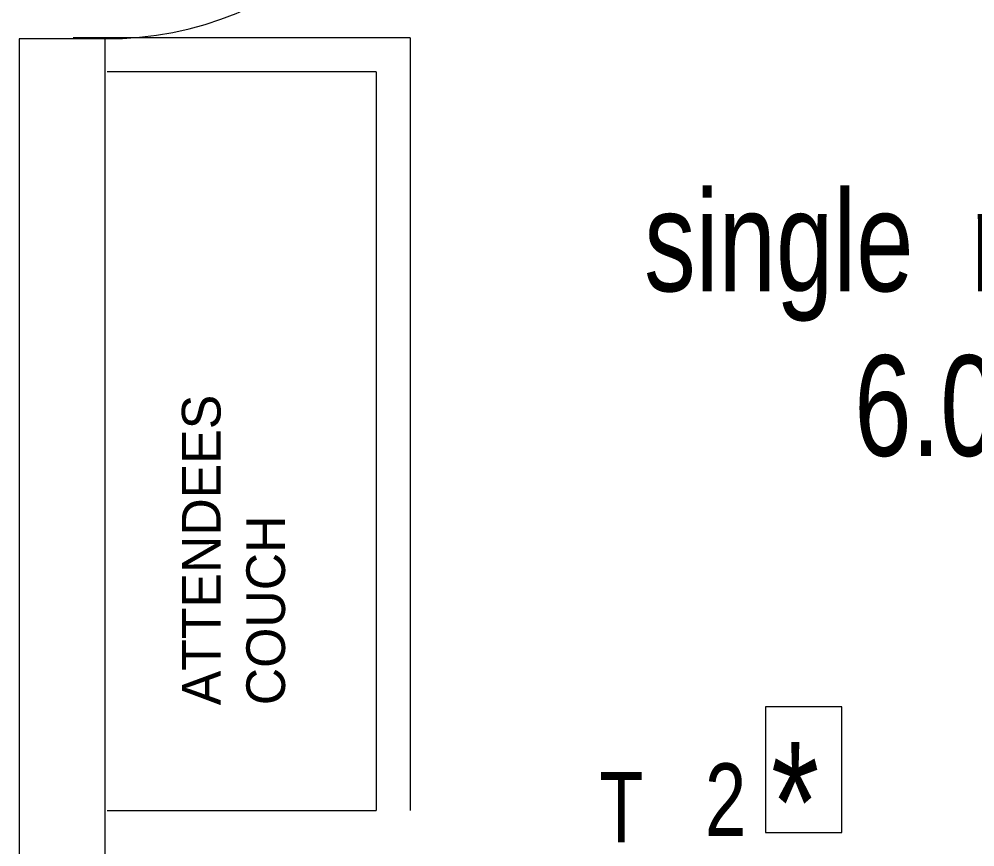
# Model space of a CAD drawing. Header units: metres. Extents: x 191982 to 427160, y -8904 to 80370.
# Drawn here: x 386228 to 388698, y 35674 to 37813 of the extents above; entities that cross this region are included whole.
import ezdxf

# ---------------------------------------------------------------- set-up
doc = ezdxf.new("R2010")
doc.units = ezdxf.units.M
doc.header["$LTSCALE"] = 700
doc.header["$MEASUREMENT"] = 0
doc.layers.get('0').update_dxf_attribs({"lineweight": 9})
for name, color, linetype, lineweight in [('FURNITURE', 7, 'Continuous', 9), ('MAIN GATE', 7, 'Continuous', 9), ('NEW PLANS', 7, 'Continuous', 9)]:
    doc.layers.add(name, color=color, linetype=linetype, lineweight=lineweight)
doc.styles.add('RVR', font='MOD20.TTF')
doc.styles.get("Standard").update_dxf_attribs({"font": 'swisscl.ttf'})

msp = doc.modelspace()

# ---------------------------------------------------------------- linework, layer by layer
msp.add_lwpolyline([(388354.59, 36035.205), (388156.794, 36035.205), (388156.794, 35710.739), (388354.59, 35710.739)], close=True)
at = {"layer": 'FURNITURE'}
for p, q in [((387238.326, 37764.46), (386367.471, 37764.46)), ((387238.326, 37764.46), (387238.326, 35767.99)), ((387150.568, 37676.703), (386455.228, 37676.703)), ((387150.568, 37676.703), (387150.568, 35767.99)), ((386455.228, 35767.99), (387150.568, 35767.99))]:
    msp.add_line(p, q, dxfattribs=at)
at = {"layer": 'MAIN GATE'}
msp.add_arc((386450.583, 38661.692), 900, 270, 356.815261, dxfattribs=at)
at = {"layer": 'NEW PLANS'}
for p, q in [((386227.772, 37761.692), (386227.772, 31451.692)), ((386450.583, 37761.692), (386227.772, 37761.692)), ((386450.583, 35431.692), (386450.583, 37761.692)), ((386450.583, 35431.692), (386450.583, 37761.692)), ((386450.583, 35431.692), (386450.583, 37761.692))]:
    msp.add_line(p, q, dxfattribs=at)

# ---------------------------------------------------------------- texts
at = {"attachment_point": 1}
for s, insert, char_height, width in [('*', (388171.395, 35944.657), 312.5, 171.65759), ('2', (388000.485, 35889.346), 187.5, 102.99455), ('T', (387727.935, 35866.677), 181.194, 99.53072)]:
    msp.add_mtext(s, dxfattribs=dict(at, insert=insert, char_height=char_height, width=width))
at = {"layer": 'MAIN GATE', "insert": (386648.446, 36039.633), "char_height": 100, "width": 3.45357, "attachment_point": 1, "rotation": 90, "style": 'RVR'}
msp.add_mtext('ATTENDEES COUCH  ', dxfattribs=at)
at = {"layer": 'NEW PLANS'}
for s, p in [('single  room-23', (387843.36, 37109.543)), ('6.00x3.00', (388386.538, 36684.042))]:
    msp.add_text(s, height=260, dxfattribs=at).set_placement(p)

doc.saveas('drawing.dxf')
